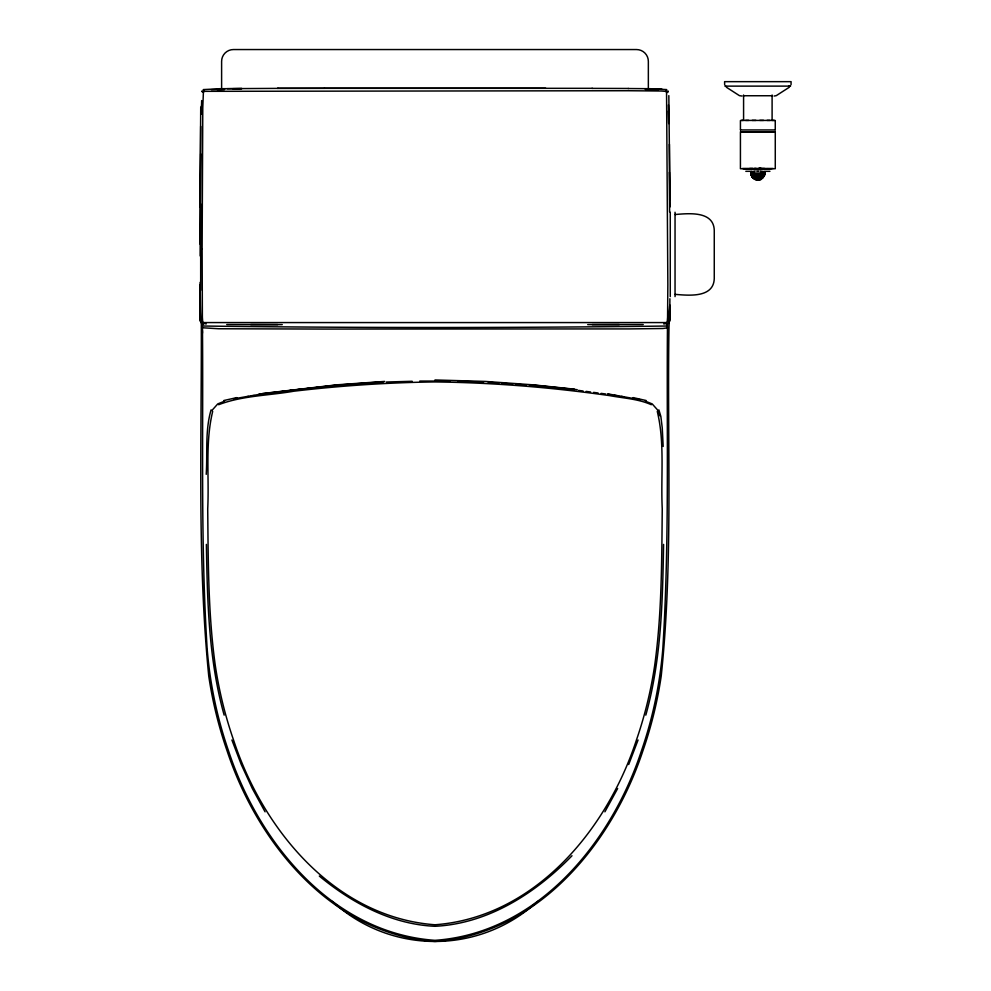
<?xml version="1.0" encoding="UTF-8"?>
<svg xmlns="http://www.w3.org/2000/svg" width="991" height="991" viewBox="0 0 991 991"><rect width="100%" height="100%" fill="white"/><g stroke="black" fill="none" stroke-linecap="round" stroke-linejoin="round"><path stroke-width="1.49" d="M200.12 288.047L200.194 321.344M666.559 323.103L667.426 324.28L667.451 328.17C666.584 434.987 669.507 541.99 662.818 648.659A413.185 413.185 0 0 1 641.388 751.005C611.174 842.833 537.518 933.101 434.975 940.335C332.443 933.101 258.787 842.833 228.574 751.005A413.185 413.185 0 0 1 207.144 648.659C200.541 543.861 203.328 438.728 202.511 333.781C203.626 331.155 199.55 321.319 206.227 323.958M772.1 120.468L772.1 95M775.259 129.784L775.259 120.766M200.145 244.145L200.665 126.353M199.984 206.946L200.727 107.078M200.182 255.951L200.678 153.816M200.678 203.935L200.678 290.313M669.891 298.725L669.78 318.768L669.904 308.919L669.792 315.745L669.792 312.97M669.829 319.796L669.879 312.425L669.767 321.344M201.322 113.469L201.656 100.574M201.483 114.015L201.669 104.984M669.829 306.826L668.999 327.117C667.005 443.349 673.409 560.2 661.22 676.011A412.405 412.405 0 0 1 642.911 750.757C612.388 843.217 538.348 934.265 434.975 941.45C331.613 934.265 257.573 843.217 227.05 750.757A412.405 412.405 0 0 1 208.742 676.011C197.085 557.809 201.805 437.192 201.309 319.09M791.041 84.755L791.091 81.658L724.594 81.658L724.656 84.755M206.227 474.33C207.59 452.949 204.964 430.713 211.058 409.927M663.586 544.406C662.583 601.636 661.344 659.659 645.798 715.155M667.637 92.51L668.306 91.16L667.092 92.039M669.445 317.975L669.755 304.955L669.408 316.563M669.445 314.952L669.681 305.785M669.495 320.527L669.78 308.796M669.012 323.326L669.359 318.012M241.73 88.608L232.885 88.694M751.166 174.292C752.38 182.183 765.126 180.709 764.68 172.818C764.99 181.749 750.583 181.675 751.017 172.756M668.962 322.917L669.507 318.272L669.495 319.275M751.599 174.404L751.054 171.827L753.296 177.191L757.136 178.752L752.342 176.373C757.099 186.853 772.138 164.221 761.249 178.306C757.62 180.858 751.612 178.355 751.166 173.834M751.636 175.494L755.737 179.136L761.261 178.578C757.917 183.385 748.391 172.038 753.271 177.699C757.335 181.7 764.804 178.38 764.643 172.645M764.061 175.395L764.532 173.933L763.343 176.435L764.68 172.508M212.693 411.389C204.988 443.076 209.312 476.498 207.714 508.829C208.246 560.993 208.085 613.404 215.245 665.184A415.353 414.82 1.6 0 0 233.529 739.98C262.788 829.715 335.206 917.332 434.975 924.776C534.768 917.332 607.161 829.702 636.445 739.992A415.353 414.82 -1.6 0 0 654.717 665.184C661.877 613.404 661.703 560.993 662.248 508.829C660.65 476.498 664.973 443.076 657.268 411.389M764.532 173.413C763.627 179.123 755.761 181.266 752.342 176.373M762.413 177.996C757.198 186.296 744.737 166.723 754.424 178.801C759.131 185.193 771.271 166.377 761.261 178.392L763.38 176.287L759.948 178.64L757.136 179.16L759.961 178.739L764.061 174.986M764.532 174.329C763.392 180.424 754.077 181.526 751.636 175.68L753.271 177.959M755.749 179.21L761.249 178.64L764.532 174.094M751.599 175.543L751.166 173.041C752.962 179.495 763.144 179.52 764.495 172.756L763.343 175.642L761.261 177.488M764.532 173.165L763.343 175.94L764.532 173.165L763.343 175.642L764.086 174.317M769.933 171.319L763.9 171.319M764.061 175.543L762.389 177.81L764.086 175.457M628.69 764.532L638.068 740.004M751.636 173.623L755.749 177.364L761.261 176.955L758.561 178.033L763.38 175.085L761.249 177.178L762.413 176.125L764.532 171.765M764.532 172.508L763.343 175.308L764.086 173.859M763.343 175.642L764.532 172.855M751.636 173.239L753.271 175.283L751.636 173.239C753.482 177.339 758.933 178.442 762.413 175.766L759.948 177.401L763.343 174.602L764.495 172.05M764.061 173.747L762.389 176.014L764.086 173.115M604.894 811.827L617.641 788.526M763.38 174.713L764.086 173.45M665.853 90.8L666.732 89.586L650.158 88.769M763.38 176.819L764.086 175.58C762.079 180.226 755.291 180.944 752.342 176.844L751.166 173.326M764.086 171.839L762.389 174.416L759.948 175.791L755.749 175.754L752.342 173.239M764.086 172.707L762.389 175.246C758.623 178.591 752.206 176.398 751.203 171.48M751.203 173.772L754.448 178.467L757.136 179.247L759.961 178.975L764.086 175.283L763.38 176.509C759.663 178.987 754.077 179.111 751.636 174.614L753.271 176.72L751.203 172.942L753.271 176.051L751.636 173.97M211.801 410.596L217.747 403.919L224.573 401.182M763.38 173.066L762.389 174.416L764.061 172.161M203.403 323.103L202.536 324.28L203.217 323.623M764.061 172.991L762.389 175.246L763.38 173.933M762.413 177.946L763.38 176.943M763.38 172.607L761.249 174.788L758.561 175.618L753.296 173.859M201.644 322.05L200.987 322.732L202.164 321.877M762.413 172.682L758.561 174.676L753.296 172.905L755.737 174.02M762.413 173.648L761.249 174.788L763.343 172.929M571.993 855.741C535.71 893.151 488.303 923.662 434.975 926.288C391.68 924.343 352.127 903.197 319.313 876.056M763.343 173.797L758.561 176.497L754.448 175.593M203.031 90.974L203.923 90.28M762.413 172.186L759.948 173.908L754.448 173.264M761.261 173.004L759.948 173.908L762.389 172.533M789.381 87.196L776.275 95.644L774.07 96.04M762.389 177.674L757.136 179.359L754.448 178.467M762.389 173.499L757.136 175.134L752.342 172.323L754.436 173.908L753.271 173.066M668.33 327.711L662.917 328.504L629.062 328.913L323.908 329.062L218.689 328.752L201.631 327.711M753.296 176.918L755.737 178.157L751.636 174.887C753.519 178.653 759.267 180.015 762.413 177.079L759.948 178.64L757.136 178.925L758.561 178.876M755.749 179.383L761.249 178.814L757.136 179.619L752.342 176.844M761.261 177.624L758.561 178.665M218.639 404.712C242.51 395.558 268.846 395.595 293.807 391.21C340.681 385.722 387.791 382.526 434.975 381.931C493.431 382.625 551.776 387.407 609.651 395.62C623.574 398.246 638.229 398.84 651.322 404.712M758.561 179.681L761.261 178.814M761.249 172.843L755.749 173.351M233.888 398.803L262.578 393.799M223.842 400.513L236.899 397.602M748.787 168.904L749.865 168.904L748.923 168.916M245.644 396.895L248.53 396.437M251.392 395.979L254.278 395.533M258.577 394.852L261.438 394.393M757.136 178.925L759.961 178.479M770.156 168.928L769.982 168.928M746.557 168.928L745.306 168.928L746.743 168.916M262.367 393.551L337.188 384.805L384.644 381.424M264.374 393.972L268.883 393.377M271.881 392.981L276.378 392.386M279.375 391.99L283.884 391.395M286.882 390.999L291.391 390.404M258.936 394.133L335.243 385.264L383.641 381.82M204.109 90.8L203.229 89.586L219.804 88.769M663.735 323.958L666.745 323.623L667.438 324.317L666.745 323.623M295.875 389.81L300.347 389.339M303.308 389.029L309.254 388.41M313.701 387.939L319.647 387.32M322.62 387.01L328.554 386.391M333.013 385.92L337.473 385.449M745.133 168.916L755.687 168.916M756.69 168.928L754.993 168.904L770.651 168.904L769.598 168.928M773.178 168.495L742.519 168.482M667.451 326.014C512.533 327.984 357.429 327.984 202.511 326.014M343.58 385.016L352.734 384.359M357.317 384.037L368.008 383.269M371.055 383.059L381.746 382.291M765.733 168.718L757.842 168.904L765.015 168.928M741.553 120.382L743.225 120.382M211.331 89.686L224.437 89.376M217.277 89.673L224.585 89.549M772.472 120.382L774.144 120.382M386.317 382.03L412.169 381.275M419.775 381.064L450.187 381.064M725.771 86.118L724.941 86.13L790.545 86.118M745.641 120.382L748.663 120.382M767.034 120.382L770.057 120.382M752.144 120.382L755.91 120.382M759.775 120.382L763.553 120.382M227.174 88.694L241.903 88.533M788.898 86.13L789.926 86.118M219.37 88.707L277.963 88.385M745.294 168.718L746.26 168.718M643.221 324.553L587.7 324.627M749.642 168.495L752.751 168.495M754.411 168.495L756.121 168.482M277.653 88.323L545.694 88.249M277.827 88.36L324.491 88.31M592.209 324.614L619.288 324.553M324.391 88.286L592.308 88.323M743.485 95.743L772.212 95.743M740.55 120.431L775.148 120.431M740.475 129.945L775.222 129.945M741.33 131.778L774.355 131.778M758.858 168.222L760.902 168.235M758.71 168.928L759.354 168.928M754.622 169.634L761.076 169.634M745.814 171.319L751.835 171.319M755.031 171.319L752.85 171.319M756.814 171.319L758.871 171.319M760.506 171.319L762.847 171.319M675.044 214.514C688.2 213.486 713.57 210.55 714.263 230.246L714.263 278.632C713.57 298.328 688.2 295.392 675.044 294.364M282.262 324.627L226.741 324.553M250.673 324.553L277.753 324.614M591.986 88.385L628.443 88.472M759.577 168.482L764.544 168.495M747.363 168.718L748.601 168.718M767.096 168.718L768.322 168.718M645.525 89.376L658.631 89.686M645.376 89.549L652.685 89.673M628.059 88.533L650.592 88.707M743.857 168.718L744.501 168.73M769.388 168.904L770.651 168.916M434.975 379.962L485.317 381.424L532.774 384.818L574.495 389.178M457.792 381.275L483.645 382.03M650.356 88.843L661.963 89.215M742.024 96.04L739.422 95.644L726.316 87.196M488.216 382.291L498.907 383.059M501.954 383.269L512.644 384.037M515.692 384.248L526.382 385.016M529.429 385.239L536.949 385.92M534.719 385.264L577.258 389.698M539.909 386.23L547.342 387.01M550.315 387.32L556.261 387.939M560.708 388.41L566.654 389.029M569.627 389.339L574.086 389.81M578.571 390.404L583.08 390.999M586.077 391.395L590.586 391.99M593.584 392.386L598.081 392.981M601.079 393.377L605.575 393.972M607.384 393.799L640.335 399.745M608.499 394.393L611.385 394.852M614.247 395.298L618.57 395.979M621.431 396.437L624.318 396.895M633.063 397.602L646.12 400.513M645.389 401.182L652.214 403.919L658.148 410.596M200.603 318.012L200.132 282.385M668.962 322.707L667.785 321.877M202.87 92.039L201.681 91.172L202.152 91.655M753.296 174.738L754.424 175.729L751.636 172.434L753.271 174.453L752.318 173.375M666.039 90.28L666.931 90.974M752.342 176.571L754.424 178.355L751.203 173.982M752.318 175.704L751.166 173.14M751.599 174.973L752.318 176.212M265.068 811.827L252.321 788.526L241.271 764.532L231.894 740.004M658.904 409.927L660.848 416.418L662.248 427.877L663.177 446.458M658.532 411.884L659.709 415.774M224.164 715.155C208.618 659.659 207.379 601.636 206.376 544.406M668.454 104.835L668.776 123.59M668.838 95.632L669.978 206.946M200.455 318.272L199.947 284.999M200.17 308.796L200.467 320.527M668.43 110.93L668.615 123.305M669.42 144.29L669.693 200.083M669.42 172.248L669.606 211.863M200.095 314.073L200.132 319.796M743.584 119.998L743.584 95M740.426 120.766L740.438 129.784M675.044 212.247L675.044 296.619M670.263 212.247L670.263 296.619M648.349 89.128L648.349 61.38A11.83 11.83 0 0 0 636.519 49.55L233.442 49.55A11.83 11.83 0 0 0 221.612 61.38L221.612 89.128M754.535 168.718A14.791 0.731 0.2 0 1 759.515 168.718M537.63 901.401A295.801 295.801 0 0 1 534.273 904.362A151.45 151.45 0 0 1 335.689 904.362A295.801 295.801 0 0 1 332.332 901.401M200.071 298.725L200.182 318.768L200.071 298.725M202.127 249.212L202.375 317.293L202.697 321.48L203.787 322.57L666.175 322.57L667.265 321.48L667.575 317.293L667.847 284.566L666.559 92.423L665.469 91.333L661.22 91.011L627.947 90.726L204.493 91.333L203.39 92.423L202.783 107.784L202.127 249.212M763.38 175.741L761.249 177.81L763.38 175.741M763.38 173.512L761.249 175.655L763.38 173.512M763.38 174.329L761.249 176.46L763.38 174.329M762.413 176.472L759.948 178.07L762.413 176.472M762.413 174.973L759.948 176.633L762.413 174.973M762.413 173.177L759.948 174.874L762.413 173.177M762.413 174.106L759.948 175.791L762.413 174.106M761.261 176.2L758.561 177.315L761.261 176.2M761.261 173.512L758.561 174.676L761.261 173.512M761.261 174.466L758.561 175.618L761.261 174.466M761.261 175.37L758.561 176.497L761.261 175.37M759.961 176.361L757.136 176.906L759.961 176.361M759.961 177.154L757.136 177.674L759.961 177.154M759.961 175.494L757.136 176.064L759.961 175.494M747.833 168.904L747.003 168.916L747.833 168.904M775.272 131.815L740.426 131.815L740.426 168.73L775.272 168.73L775.272 131.815M758.561 178.479L755.749 178.343L758.561 178.479M758.561 177.81L755.749 177.711L758.561 177.81M758.561 178.157L755.749 178.046L758.561 178.157M758.561 177.055L755.749 176.993L758.561 177.055M757.136 179.024L754.448 178.269L757.136 179.024M757.136 176.633L754.448 176.002L757.136 176.633M755.737 176.732L753.296 175.556L755.737 176.732M755.737 177.116L753.296 175.927L755.737 177.116M755.737 177.488L753.296 176.274L755.737 177.488M755.737 175.444L753.296 174.305L755.737 175.444M754.424 177.24L752.342 175.543L754.424 177.24"/></g></svg>
